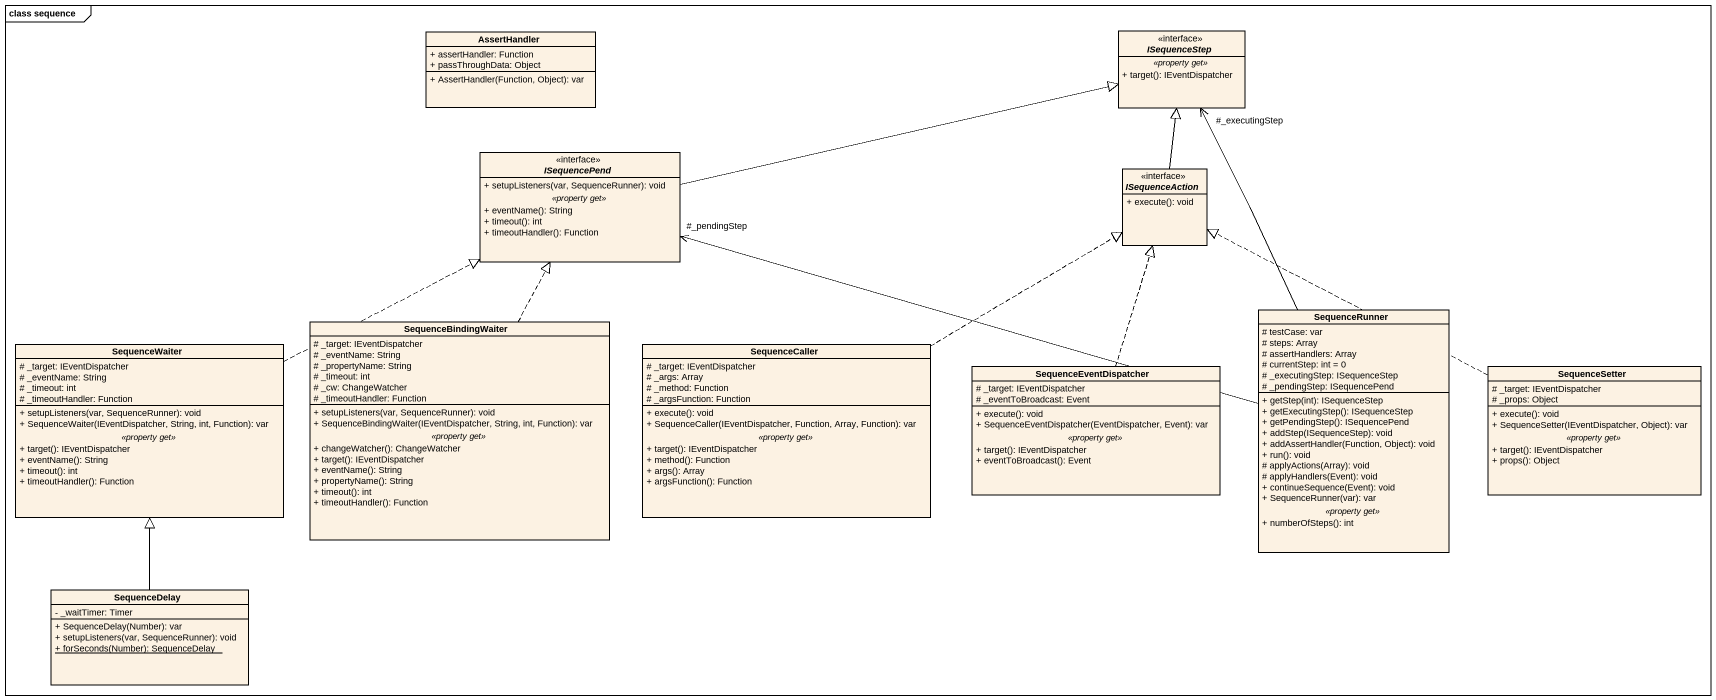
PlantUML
@startuml
mainframe class sequence
hide circle
hide empty members
skinparam classAttributeIconSize 0
class AssertHandler {
  + assertHandler: Function
  + passThroughData: Object
  + AssertHandler(Function, Object): var
}
interface ISequenceStep <<interface>> {
  .. <<property get>> ..
  + target(): IEventDispatcher
}
interface ISequencePend <<interface>> {
  + setupListeners(var, SequenceRunner): void
  .. <<property get>> ..
  + eventName(): String
  + timeout(): int
  + timeoutHandler(): Function
}
interface ISequenceAction <<interface>> {
  + execute(): void
}
class SequenceBindingWaiter {
  # _target: IEventDispatcher
  # _eventName: String
  # _propertyName: String
  # _timeout: int
  # _cw: ChangeWatcher
  # _timeoutHandler: Function
  --
  + setupListeners(var, SequenceRunner): void
  + SequenceBindingWaiter(IEventDispatcher, String, int, Function): var
  .. <<property get>> ..
  + changeWatcher(): ChangeWatcher
  + target(): IEventDispatcher
  + eventName(): String
  + propertyName(): String
  + timeout(): int
  + timeoutHandler(): Function
}
class SequenceRunner {
  # testCase: var
  # steps: Array
  # assertHandlers: Array
  # currentStep: int = 0
  # _executingStep: ISequenceStep
  # _pendingStep: ISequencePend
  --
  + getStep(int): ISequenceStep
  + getExecutingStep(): ISequenceStep
  + getPendingStep(): ISequencePend
  + addStep(ISequenceStep): void
  + addAssertHandler(Function, Object): void
  + run(): void
  # applyActions(Array): void
  # applyHandlers(Event): void
  + continueSequence(Event): void
  + SequenceRunner(var): var
  .. <<property get>> ..
  + numberOfSteps(): int
}
class SequenceWaiter {
  # _target: IEventDispatcher
  # _eventName: String
  # _timeout: int
  # _timeoutHandler: Function
  --
  + setupListeners(var, SequenceRunner): void
  + SequenceWaiter(IEventDispatcher, String, int, Function): var
  .. <<property get>> ..
  + target(): IEventDispatcher
  + eventName(): String
  + timeout(): int
  + timeoutHandler(): Function
}
class SequenceCaller {
  # _target: IEventDispatcher
  # _args: Array
  # _method: Function
  # _argsFunction: Function
  --
  + execute(): void
  + SequenceCaller(IEventDispatcher, Function, Array, Function): var
  .. <<property get>> ..
  + target(): IEventDispatcher
  + method(): Function
  + args(): Array
  + argsFunction(): Function
}
class SequenceEventDispatcher {
  # _target: IEventDispatcher
  # _eventToBroadcast: Event
  --
  + execute(): void
  + SequenceEventDispatcher(EventDispatcher, Event): var
  .. <<property get>> ..
  + target(): IEventDispatcher
  + eventToBroadcast(): Event
}
class SequenceSetter {
  # _target: IEventDispatcher
  # _props: Object
  --
  + execute(): void
  + SequenceSetter(IEventDispatcher, Object): var
  .. <<property get>> ..
  + target(): IEventDispatcher
  + props(): Object
}
class SequenceDelay {
  - _waitTimer: Timer
  + SequenceDelay(Number): var
  + setupListeners(var, SequenceRunner): void
  {static} + forSeconds(Number): SequenceDelay
}
ISequencePend -right-|> ISequenceStep
ISequenceAction -up-|> ISequenceStep
SequenceBindingWaiter .up.|> ISequencePend
SequenceRunner -up-> "#_executingStep" ISequenceStep
SequenceRunner -left-> "#_pendingStep" ISequencePend
SequenceWaiter .right.|> ISequencePend
SequenceCaller .right.|> ISequenceAction
SequenceEventDispatcher .up.|> ISequenceAction
SequenceSetter .left.|> ISequenceAction
SequenceDelay -up-|> SequenceWaiter
@enduml
